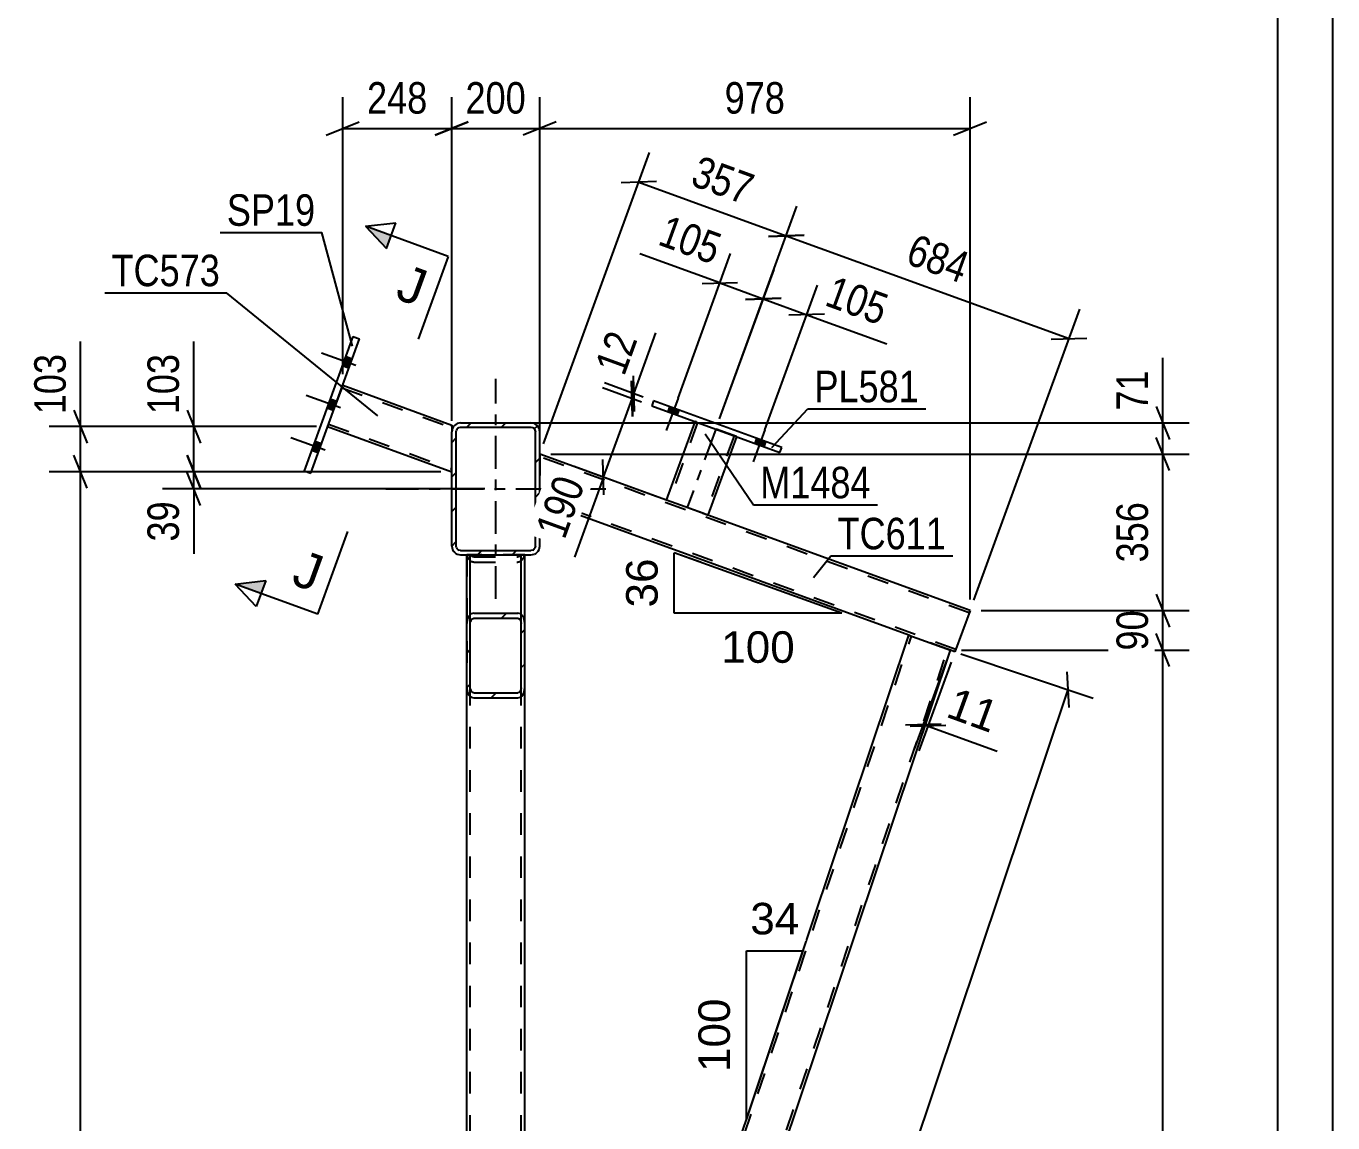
# Model space of a CAD drawing. Header units: millimetres. Extents: x -91 to 750, y -434 to 160.
# Drawn here: x 631.3 to 750, y -248.7 to -149 of the extents above; entities that cross this region are included whole.
import ezdxf

# ---------------------------------------------------------------- set-up
doc = ezdxf.new("R2010")
doc.units = ezdxf.units.MM
doc.linetypes.add('DXK_LINE_DOT2', pattern=[3.9198, 1.9599, -1.9599])
doc.linetypes.add('DXK_LINE_DOT3', pattern=[5.9187, 2.979, -0.9799, 0.9799, -0.9799])
doc.styles.add('Arial', font='ARIAL.TTF', dxfattribs={"height": 0.2})
doc.styles.add('Arial Narrow', font='ARIALN.TTF', dxfattribs={"height": 0.2})

# ---------------------------------------------------------------- blocks, each defined once
blk = doc.blocks.new('Unknown-761555327-1163')
at = {"color": 5, "linetype": 'Continuous'}
for p, q in [((750.04, -434.12), (750.04, 159.88)), ((745.04, -429.12), (745.04, 154.88))]:
    blk.add_line(p, q, dxfattribs=at)
blk = doc.blocks.new('Part-761555327-2626 - 2545')
at = {"linetype": 'Continuous'}
h = blk.add_hatch(dxfattribs=at)
h.set_pattern_fill('', scale=0.7, style=0, pattern_type=0)
h.set_pattern_definition([(45, (671.3254, -209.1295), (-1.57154, 1.57154), [])])
h.paths.add_polyline_path([(671.33, -203.29), (671.33, -209.13), (671.37, -209.49), (671.51, -209.79), (671.72, -209.99), (671.97, -210.06), (675.97, -210.06), (676.21, -209.99), (676.42, -209.79), (676.56, -209.49), (676.61, -209.13), (676.61, -203.29), (676.56, -202.93), (676.42, -202.63), (676.21, -202.43), (675.97, -202.36), (671.97, -202.36), (671.72, -202.43), (671.51, -202.63), (671.37, -202.93)])
h.paths.add_polyline_path([(671.74, -202.96), (671.84, -202.86), (671.97, -202.82), (675.97, -202.82), (676.09, -202.86), (676.19, -202.96), (676.26, -203.11), (676.29, -203.29), (676.29, -209.13), (676.26, -209.31), (676.19, -209.46), (676.09, -209.56), (675.97, -209.6), (671.97, -209.6), (671.84, -209.56), (671.74, -209.46), (671.67, -209.31), (671.65, -209.13), (671.65, -203.29), (671.67, -203.11)])
at = {"color": 2, "linetype": 'Continuous'}
for p, q in [((671.33, -203.29), (671.33, -197.06)), ((676.61, -203.29), (676.61, -197.06)), ((671.37, -202.93), (671.33, -203.29)), ((671.97, -202.36), (671.72, -202.43)), ((671.84, -202.86), (671.97, -202.82)), ((671.97, -202.36), (675.97, -202.36)), ((671.97, -202.82), (675.97, -202.82)), ((676.21, -202.43), (675.97, -202.36)), ((675.97, -202.82), (676.09, -202.86)), ((676.61, -203.29), (676.56, -202.93)), ((671.33, -209.13), (671.33, -203.29)), ((671.65, -203.29), (671.67, -203.11)), ((671.65, -209.13), (671.65, -203.29)), ((676.26, -203.11), (676.29, -203.29)), ((676.29, -209.13), (676.29, -203.29)), ((676.61, -209.13), (676.61, -203.29)), ((671.33, -209.13), (671.37, -209.49)), ((671.67, -209.31), (671.65, -209.13)), ((671.72, -209.99), (671.97, -210.06)), ((671.97, -209.6), (671.84, -209.56)), ((671.97, -209.6), (675.97, -209.6)), ((671.97, -210.06), (675.97, -210.06)), ((676.09, -209.56), (675.97, -209.6)), ((675.97, -210.06), (676.21, -209.99)), ((676.29, -209.13), (676.26, -209.31)), ((676.56, -209.49), (676.61, -209.13))]:
    blk.add_line(p, q, dxfattribs=at)
at = {"color": 7, "linetype": 'DXK_LINE_DOT2'}
for p, q in [((671.33, -197.06), (676.61, -197.06)), ((671.37, -197.14), (671.36, -197.06)), ((671.65, -209.13), (671.65, -197.06)), ((671.71, -197.06), (671.74, -197.12)), ((671.74, -197.12), (671.84, -197.22)), ((676.09, -197.22), (676.19, -197.12)), ((676.19, -197.12), (676.22, -197.06)), ((676.29, -209.13), (676.29, -197.06)), ((676.57, -197.06), (676.56, -197.14)), ((671.97, -197.72), (671.72, -197.65)), ((671.84, -197.22), (671.97, -197.25)), ((671.97, -197.25), (675.97, -197.25)), ((671.97, -197.72), (675.97, -197.72)), ((675.97, -197.25), (676.09, -197.22)), ((676.21, -197.65), (675.97, -197.72)), ((671.33, -209.13), (671.33, -203.29)), ((676.61, -209.13), (676.61, -203.29))]:
    blk.add_line(p, q, dxfattribs=at)
for centre, start, end in [((672.2, -196.95), 193.2949, 235.5336), ((675.73, -196.95), 304.4664, 346.7051)]:
    blk.add_arc(centre, 0.85, start, end, dxfattribs=at)
at = {"color": 2, "linetype": 'Continuous'}
for centre, radius, start, end in [((672.2, -203.13), 0.85, 124.4664, 166.7051), ((672.08, -203.21), 0.425, 124.4664, 166.7051), ((675.85, -203.21), 0.425, 13.2949, 55.5336), ((675.73, -203.13), 0.85, 13.2949, 55.5336), ((672.2, -209.29), 0.85, 193.2949, 235.5336), ((672.08, -209.21), 0.425, 193.2949, 235.5336), ((675.85, -209.21), 0.425, 304.4664, 346.7051), ((675.73, -209.29), 0.85, 304.4664, 346.7051)]:
    blk.add_arc(centre, radius, start, end, dxfattribs=at)
blk = doc.blocks.new('Part-761555327-2562 - 2545')
at = {"color": 2, "linetype": 'Continuous'}
for p, q in [((660.99, -177.19), (656.55, -189.41)), ((657.15, -189.63), (661.6, -177.41)), ((660.99, -177.19), (661.6, -177.41)), ((656.55, -189.41), (657.15, -189.63))]:
    blk.add_line(p, q, dxfattribs=at)
blk = doc.blocks.new('Part-761555327-2552 - 2545')
at = {"color": 2, "linetype": 'Continuous'}
for p, q in [((689.49, -192.08), (692.09, -184.95)), ((695.85, -186.32), (693.25, -193.45)), ((692.8, -193.28), (689.49, -192.08)), ((693.22, -193.44), (692.8, -193.28)), ((693.25, -193.45), (693.22, -193.44))]:
    blk.add_line(p, q, dxfattribs=at)
at = {"color": 7, "linetype": 'DXK_LINE_DOT2'}
for p, q in [((692.31, -185.03), (689.72, -192.16)), ((695.85, -186.31), (692.09, -184.94)), ((692.09, -184.94), (692.09, -184.95)), ((692.09, -184.95), (692.09, -184.94)), ((695.62, -186.23), (693.03, -193.37)), ((695.85, -186.32), (695.85, -186.31)), ((695.85, -186.31), (695.85, -186.32)), ((689.72, -192.16), (689.73, -192.17)), ((692.8, -193.28), (693.12, -193.4))]:
    blk.add_line(p, q, dxfattribs=at)
at = {"color": 7, "linetype": 'DXK_LINE_DOT3'}
blk.add_line((693.97, -185.63), (691.37, -192.76), dxfattribs=at)
blk = doc.blocks.new('Part-761555327-2563 - 2545')
at = {"color": 2, "linetype": 'Continuous'}
for p, q in [((676.61, -308.48), (711.52, -204.35)), ((711.52, -204.35), (715.28, -205.72)), ((677.97, -317.01), (715.28, -205.72))]:
    blk.add_line(p, q, dxfattribs=at)
at = {"color": 7, "linetype": 'DXK_LINE_DOT2'}
for p, q in [((676.61, -309.24), (711.75, -204.44)), ((677.97, -316.25), (715.05, -205.64)), ((676.61, -312.66), (676.61, -308.48)), ((677.17, -312.66), (676.61, -312.66)), ((677.47, -312.72), (677.17, -312.66)), ((677.17, -312.66), (677.47, -312.72)), ((677.47, -312.72), (677.17, -312.66)), ((677.17, -312.66), (677.47, -312.72)), ((677.97, -313.46), (677.9, -313.15)), ((677.9, -313.15), (677.97, -313.46)), ((677.97, -313.46), (677.9, -313.15)), ((677.9, -313.15), (677.97, -313.46)), ((677.97, -317.01), (677.97, -313.46))]:
    blk.add_line(p, q, dxfattribs=at)
blk.add_arc((677.17, -313.46), 0.8, 22.5, 67.5, dxfattribs=at)
blk.add_arc((677.17, -313.46), 0.8, 22.5, 67.5, dxfattribs=at)
blk.add_arc((677.17, -313.46), 0.8, 22.5, 67.5, dxfattribs=at)
blk.add_arc((677.17, -313.46), 0.8, 22.5, 67.5, dxfattribs=at)
blk = doc.blocks.new('Part-761555327-2582 - 2545')
at = {"color": 2, "linetype": 'Continuous'}
for p, q in [((688.31, -183.06), (688.14, -183.51)), ((688.14, -183.51), (699.79, -187.75)), ((699.96, -187.3), (688.31, -183.06)), ((699.79, -187.75), (699.96, -187.3))]:
    blk.add_line(p, q, dxfattribs=at)
blk = doc.blocks.new('Part-761555327-2648 - 2545')
at = {"color": 7, "linetype": 'DXK_LINE_DOT2'}
for p, q in [((671.33, -197.06), (676.61, -197.06)), ((671.33, -209.13), (671.33, -197.06)), ((671.65, -312.66), (671.65, -197.06)), ((676.29, -312.66), (676.29, -197.06)), ((676.61, -209.13), (676.61, -197.06)), ((671.33, -312.66), (671.33, -300.59)), ((676.61, -312.66), (676.61, -300.59)), ((671.33, -312.66), (676.61, -312.66))]:
    blk.add_line(p, q, dxfattribs=at)
at = {"color": 2, "linetype": 'Continuous'}
for p, q in [((671.33, -300.59), (671.33, -209.13)), ((676.61, -300.59), (676.61, -209.13))]:
    blk.add_line(p, q, dxfattribs=at)
blk = doc.blocks.new('Part-761555327-2589 - 2545')
at = {"linetype": 'Continuous'}
h = blk.add_hatch(dxfattribs=at)
h.set_pattern_fill('', scale=0.7, style=0, pattern_type=0)
h.set_pattern_definition([(45, (669.9654, -196.2606), (-1.57154, 1.57154), [])])
h.paths.add_polyline_path([(669.97, -185.86), (669.97, -196.26), (670.03, -196.57), (670.2, -196.83), (670.46, -197), (670.77, -197.06), (677.17, -197.06), (677.47, -197), (677.73, -196.83), (677.9, -196.57), (677.97, -196.26), (677.97, -185.86), (677.9, -185.55), (677.73, -185.29), (677.47, -185.12), (677.17, -185.06), (670.77, -185.06), (670.46, -185.12), (670.2, -185.29), (670.03, -185.55)])
h.paths.add_polyline_path([(670.48, -185.58), (670.61, -185.49), (670.77, -185.46), (677.17, -185.46), (677.32, -185.49), (677.45, -185.58), (677.53, -185.71), (677.57, -185.86), (677.57, -196.26), (677.53, -196.41), (677.45, -196.54), (677.32, -196.63), (677.17, -196.66), (670.77, -196.66), (670.61, -196.63), (670.48, -196.54), (670.4, -196.41), (670.37, -196.26), (670.37, -185.86), (670.4, -185.71)])
at = {"color": 7, "linetype": 'DXK_LINE_DOT3'}
for p, q in [((673.97, -201.06), (673.97, -181.06)), ((663.97, -191.06), (683.97, -191.06))]:
    blk.add_line(p, q, dxfattribs=at)
at = {"color": 2, "linetype": 'Continuous'}
for p, q in [((670.77, -185.06), (670.46, -185.12)), ((670.77, -185.06), (677.17, -185.06)), ((677.47, -185.12), (677.17, -185.06)), ((670.03, -185.55), (669.97, -185.86)), ((669.97, -196.26), (669.97, -185.86)), ((670.37, -185.86), (670.4, -185.71)), ((670.37, -196.26), (670.37, -185.86)), ((670.61, -185.49), (670.77, -185.46)), ((670.77, -185.46), (677.17, -185.46)), ((677.17, -185.46), (677.32, -185.49)), ((677.53, -185.71), (677.57, -185.86)), ((677.57, -196.26), (677.57, -185.86)), ((677.97, -185.86), (677.9, -185.55)), ((677.97, -196.26), (677.97, -185.86)), ((669.97, -196.26), (670.03, -196.57)), ((670.4, -196.41), (670.37, -196.26)), ((670.46, -197), (670.77, -197.06)), ((670.77, -196.66), (670.61, -196.63)), ((670.77, -196.66), (677.17, -196.66)), ((670.77, -197.06), (677.17, -197.06)), ((677.32, -196.63), (677.17, -196.66)), ((677.17, -197.06), (677.47, -197)), ((677.57, -196.26), (677.53, -196.41)), ((677.9, -196.57), (677.97, -196.26))]:
    blk.add_line(p, q, dxfattribs=at)
for centre, radius, start, end in [((670.77, -185.86), 0.8, 112.5, 157.5), ((677.17, -185.86), 0.8, 22.5, 67.5), ((670.77, -185.86), 0.4, 112.5, 157.5), ((677.17, -185.86), 0.4, 22.5, 67.5), ((670.77, -196.26), 0.8, 202.5, 247.5), ((670.77, -196.26), 0.4, 202.5, 247.5), ((677.17, -196.26), 0.4, 292.5, 337.5), ((677.17, -196.26), 0.8, 292.5, 337.5)]:
    blk.add_arc(centre, radius, start, end, dxfattribs=at)
blk = doc.blocks.new('Bolt-761555327-2608 - 2545')
at = {"linetype": 'Continuous'}
for points in [[(660.62, -180.08), (660.93, -179.25), (660.32, -179.03), (660.02, -179.86)], [(660.62, -180.08), (660.93, -179.25), (660.32, -179.03), (660.02, -179.86)], [(660.62, -180.08), (660.93, -179.25), (660.32, -179.03), (660.02, -179.86)], [(659.22, -183.93), (659.52, -183.1), (658.92, -182.89), (658.62, -183.71)], [(659.22, -183.93), (659.52, -183.1), (658.92, -182.89), (658.62, -183.71)], [(657.82, -187.78), (658.12, -186.96), (657.52, -186.74), (657.22, -187.57)], [(657.82, -187.78), (658.12, -186.96), (657.52, -186.74), (657.22, -187.57)], [(657.82, -187.78), (658.12, -186.96), (657.52, -186.74), (657.22, -187.57)]]:
    blk.add_hatch(color=1, dxfattribs=at).paths.add_polyline_path(points)
at = {"color": 1, "linetype": 'Continuous'}
for p, q in [((661.26, -179.84), (658.14, -178.71)), ((661.26, -179.84), (658.14, -178.71)), ((661.26, -179.84), (658.14, -178.71)), ((660.93, -179.25), (660.32, -179.03)), ((660.93, -179.25), (660.32, -179.03)), ((660.93, -179.25), (660.32, -179.03)), ((660.62, -180.08), (660.02, -179.86)), ((660.62, -180.08), (660.02, -179.86)), ((660.62, -180.08), (660.02, -179.86)), ((659.86, -183.7), (656.74, -182.56)), ((659.86, -183.7), (656.74, -182.56)), ((659.22, -183.93), (658.62, -183.71)), ((659.22, -183.93), (658.62, -183.71)), ((659.52, -183.1), (658.92, -182.89)), ((659.52, -183.1), (658.92, -182.89)), ((658.46, -187.55), (655.34, -186.41)), ((658.46, -187.55), (655.34, -186.41)), ((658.46, -187.55), (655.34, -186.41)), ((657.82, -187.78), (657.22, -187.57)), ((657.82, -187.78), (657.22, -187.57)), ((657.82, -187.78), (657.22, -187.57)), ((658.12, -186.96), (657.52, -186.74)), ((658.12, -186.96), (657.52, -186.74)), ((658.12, -186.96), (657.52, -186.74))]:
    blk.add_line(p, q, dxfattribs=at)
blk = doc.blocks.new('Bolt-761555327-2609 - 2545')
at = {"linetype": 'Continuous'}
for points in [[(690.6, -183.89), (689.77, -183.59), (689.61, -184.04), (690.43, -184.35)], [(698.49, -186.77), (697.67, -186.47), (697.5, -186.92), (698.33, -187.22)]]:
    blk.add_hatch(color=1, dxfattribs=at).paths.add_polyline_path(points)
at = {"color": 1, "linetype": 'Continuous'}
for p, q in [((690.53, -182.8), (689.46, -185.74)), ((689.77, -183.59), (689.61, -184.04)), ((690.6, -183.89), (690.43, -184.35)), ((698.42, -185.68), (697.35, -188.61)), ((697.67, -186.47), (697.5, -186.92)), ((698.49, -186.77), (698.33, -187.22))]:
    blk.add_line(p, q, dxfattribs=at)
blk = doc.blocks.new('Bolt-761555327-2610 - 2545')
at = {"linetype": 'Continuous'}
for points in [[(690.6, -183.89), (689.77, -183.59), (689.61, -184.04), (690.43, -184.35)], [(698.49, -186.77), (697.67, -186.47), (697.5, -186.92), (698.33, -187.22)]]:
    blk.add_hatch(color=1, dxfattribs=at).paths.add_polyline_path(points)
at = {"color": 1, "linetype": 'Continuous'}
for p, q in [((690.53, -182.8), (689.46, -185.74)), ((689.77, -183.59), (689.61, -184.04)), ((690.6, -183.89), (690.43, -184.35)), ((698.42, -185.68), (697.35, -188.61)), ((697.67, -186.47), (697.5, -186.92)), ((698.49, -186.77), (698.33, -187.22))]:
    blk.add_line(p, q, dxfattribs=at)
blk = doc.blocks.new('Part-761555327-2621 - 2545')
at = {"color": 2, "linetype": 'Continuous'}
for p, q in [((689.49, -192.08), (677.97, -187.89)), ((711.52, -204.35), (677.97, -192.14)), ((717.07, -202.12), (693.25, -193.45)), ((717.07, -202.12), (715.7, -205.88)), ((715.7, -205.88), (715.28, -205.72))]:
    blk.add_line(p, q, dxfattribs=at)
at = {"color": 7, "linetype": 'DXK_LINE_DOT2'}
for p, q in [((677.97, -187.89), (677.97, -192.14)), ((716.99, -202.34), (677.97, -188.14)), ((715.78, -205.65), (677.97, -191.89)), ((693.25, -193.45), (689.49, -192.08)), ((717.02, -202.25), (717.07, -202.12)), ((715.28, -205.72), (711.52, -204.35))]:
    blk.add_line(p, q, dxfattribs=at)
blk = doc.blocks.new('Part-761555327-2623 - 2545')
at = {"color": 7, "linetype": 'DXK_LINE_DOT2'}
for p, q in [((676.61, -197.06), (671.33, -197.06)), ((671.33, -197.06), (671.33, -207.28)), ((671.36, -197.06), (671.37, -197.14)), ((671.65, -207.28), (671.65, -197.06)), ((671.74, -197.12), (671.71, -197.06)), ((671.84, -197.22), (671.74, -197.12)), ((676.19, -197.12), (676.09, -197.22)), ((676.22, -197.06), (676.19, -197.12)), ((676.29, -207.28), (676.29, -197.06)), ((676.56, -197.14), (676.57, -197.06)), ((676.61, -207.28), (676.61, -197.06)), ((671.72, -197.65), (671.97, -197.72)), ((671.97, -197.25), (671.84, -197.22)), ((671.97, -197.25), (675.97, -197.25)), ((671.97, -197.72), (675.97, -197.72)), ((676.09, -197.22), (675.97, -197.25)), ((675.97, -197.72), (676.21, -197.65))]:
    blk.add_line(p, q, dxfattribs=at)
for centre, start, end in [((672.2, -196.95), 193.2949, 235.5336), ((675.73, -196.95), 304.4664, 346.7051)]:
    blk.add_arc(centre, 0.85, start, end, dxfattribs=at)
blk = doc.blocks.new('Part-761555327-2655 - 2545')
at = {"color": 7, "linetype": 'DXK_LINE_DOT2'}
for p, q in [((660.06, -181.64), (658.69, -185.4)), ((659.98, -181.86), (669.97, -185.5)), ((658.77, -185.17), (669.97, -189.25)), ((669.97, -185.39), (669.97, -185.25)), ((669.97, -189.5), (669.97, -185.86))]:
    blk.add_line(p, q, dxfattribs=at)
at = {"color": 2, "linetype": 'Continuous'}
for p, q in [((660.06, -181.64), (669.97, -185.25)), ((669.97, -185.25), (669.97, -185.28)), ((658.69, -185.4), (669.97, -189.5)), ((669.97, -185.28), (669.97, -185.39)), ((669.97, -185.39), (669.97, -185.86))]:
    blk.add_line(p, q, dxfattribs=at)
blk = doc.blocks.new('StraightDimension-761555327-2999 - 2545')
at = {"color": 7, "linetype": 'Continuous'}
for p, q in [((686.3, -181.24), (686.4, -184.47)), ((687.2, -183.17), (683.67, -181.88)), ((683.75, -189.99), (686.35, -182.86)), ((683.8, -191.61), (683.7, -188.38)), ((688.55, -191.74), (681.08, -189.02))]:
    blk.add_line(p, q, dxfattribs=at)
at = {"color": 0}
blk.add_wipeout([(682.87, -190.23), (678.92, -188.79), (676.64, -195.07), (680.58, -196.51)], dxfattribs=at)
at = {"color": 7, "linetype": 'Continuous'}
blk.add_line((683.75, -189.99), (681.11, -197.26), dxfattribs=at)
blk.add_line((683.75, -189.99), (681.11, -197.26), dxfattribs=at)
at = {"color": 3, "style": 'Arial Narrow'}
blk.add_text('190', height=2.863, rotation=69.9983, dxfattribs=at).set_placement((680.22, -195.74))
blk = doc.blocks.new('StraightDimension-761555327-2871 - 2545')
at = {"color": 7, "linetype": 'Continuous'}
for p, q in [((646.53, -185.4), (646.53, -177.66)), ((646.53, -185.4), (646.53, -177.66)), ((645.93, -183.9), (647.13, -186.9)), ((657.69, -185.4), (643.68, -185.4)), ((646.53, -189.5), (646.53, -185.4)), ((647.13, -191), (645.93, -188)), ((668.97, -189.5), (643.68, -189.5))]:
    blk.add_line(p, q, dxfattribs=at)
at = {"color": 0}
blk.add_wipeout([(645.78, -178.19), (641.58, -178.19), (641.58, -184.87), (645.78, -184.87)], dxfattribs=at)
at = {"color": 3, "style": 'Arial Narrow'}
blk.add_text('103', height=2.863, rotation=90.0002, dxfattribs=at).set_placement((645.18, -184.27))
blk = doc.blocks.new('StraightDimension-761555327-2923 - 2545')
at = {"color": 7, "linetype": 'Continuous'}
for p, q in [((669.97, -184.86), (669.97, -155.44)), ((677.97, -186.89), (677.97, -155.44)), ((668.47, -158.89), (671.47, -157.69)), ((679.47, -157.69), (676.47, -158.89)), ((669.97, -158.29), (677.97, -158.29))]:
    blk.add_line(p, q, dxfattribs=at)
at = {"color": 0}
blk.add_wipeout([(677.31, -157.54), (677.31, -153.34), (670.62, -153.34), (670.62, -157.54)], dxfattribs=at)
at = {"color": 3, "style": 'Arial Narrow'}
blk.add_text('200', height=2.863, dxfattribs=at).set_placement((671.22, -156.94))
blk = doc.blocks.new('StraightDimension-761555327-2776 - 2545')
at = {"color": 7, "linetype": 'Continuous'}
for p, q in [((734.59, -185.06), (734.59, -179.15)), ((734.59, -185.06), (734.59, -179.15)), ((733.99, -183.56), (735.19, -186.56)), ((674.97, -185.06), (736.99, -185.06)), ((734.59, -187.89), (734.59, -185.06)), ((735.19, -189.39), (733.99, -186.39)), ((678.97, -187.89), (736.99, -187.89))]:
    blk.add_line(p, q, dxfattribs=at)
at = {"color": 0}
blk.add_wipeout([(733.84, -179.68), (729.64, -179.68), (729.64, -184.54), (733.84, -184.54)], dxfattribs=at)
at = {"color": 3, "style": 'Arial Narrow'}
blk.add_text('71', height=2.863, rotation=90.0002, dxfattribs=at).set_placement((733.24, -183.94))
blk = doc.blocks.new('StraightDimension-761555327-2736 - 2545')
at = {"color": 7, "linetype": 'Continuous'}
for p, q in [((735.19, -207.22), (733.99, -204.22)), ((716.28, -205.72), (736.99, -205.72)), ((734.59, -312.66), (734.59, -205.72)), ((733.99, -311.16), (735.19, -314.16)), ((674.97, -312.66), (736.99, -312.66))]:
    blk.add_line(p, q, dxfattribs=at)
at = {"color": 0}
blk.add_wipeout([(733.84, -254.94), (729.64, -254.94), (729.64, -263.45), (733.84, -263.45)], dxfattribs=at)
at = {"color": 3, "style": 'Arial Narrow'}
blk.add_text('2673', height=2.863, rotation=90.0002, dxfattribs=at).set_placement((733.24, -262.85))
blk = doc.blocks.new('StraightDimension-761555327-2751 - 2545')
at = {"color": 7, "linetype": 'Continuous'}
for p, q in [((733.99, -200.62), (735.19, -203.62)), ((718.07, -202.12), (736.99, -202.12)), ((734.59, -205.72), (734.59, -202.12)), ((735.19, -207.22), (733.99, -204.22)), ((716.28, -205.72), (736.99, -205.72))]:
    blk.add_line(p, q, dxfattribs=at)
at = {"color": 0}
blk.add_wipeout([(733.84, -201.49), (729.64, -201.49), (729.64, -206.35), (733.84, -206.35)], dxfattribs=at)
at = {"color": 3, "style": 'Arial Narrow'}
blk.add_text('90', height=2.863, rotation=90.0002, dxfattribs=at).set_placement((733.24, -205.75))
blk = doc.blocks.new('StraightDimension-761555327-2687 - 2545')
at = {"color": 7, "linetype": 'Continuous'}
for p, q in [((716.23, -206.04), (728.26, -210.08)), ((726.08, -210.93), (725.9, -207.7)), ((688.67, -320.6), (725.99, -209.31)), ((678.91, -317.33), (690.95, -321.36)), ((688.58, -318.99), (688.76, -322.21))]:
    blk.add_line(p, q, dxfattribs=at)
at = {"color": 0}
blk.add_wipeout([(708.22, -259.93), (704.24, -258.6), (701.03, -268.17), (705.01, -269.5)], dxfattribs=at)
at = {"color": 3, "style": 'Arial'}
blk.add_text('2934', height=2.865, rotation=71.465, dxfattribs=at).set_placement((704.64, -268.74))
blk = doc.blocks.new('StraightDimension-761555327-2991 - 2545')
at = {"color": 7, "linetype": 'Continuous'}
for p, q in [((687.37, -182.72), (683.84, -181.43)), ((686.4, -184.47), (686.3, -181.24)), ((686.46, -180.79), (686.56, -184.02)), ((687.2, -183.17), (683.67, -181.88)), ((686.35, -182.86), (686.51, -182.41))]:
    blk.add_line(p, q, dxfattribs=at)
at = {"color": 0}
blk.add_wipeout([(687.65, -177.09), (683.7, -175.66), (682.04, -180.22), (685.99, -181.66)], dxfattribs=at)
at = {"color": 7, "linetype": 'Continuous'}
blk.add_line((686.51, -182.41), (688.53, -176.86), dxfattribs=at)
blk.add_line((686.51, -182.41), (688.53, -176.86), dxfattribs=at)
at = {"color": 3, "style": 'Arial Narrow'}
blk.add_text('12', height=2.863, rotation=69.9983, dxfattribs=at).set_placement((685.63, -180.89))
blk = doc.blocks.new('StraightDimension-761555327-2853 - 2545')
at = {"color": 7, "linetype": 'Continuous'}
for p, q in [((636.84, -191), (635.64, -188)), ((668.97, -189.5), (633.39, -189.5)), ((636.24, -324.66), (636.24, -189.5)), ((635.64, -323.16), (636.84, -326.16)), ((672.97, -324.66), (633.39, -324.66))]:
    blk.add_line(p, q, dxfattribs=at)
at = {"color": 0}
blk.add_wipeout([(635.49, -252.83), (631.29, -252.83), (631.29, -261.34), (635.49, -261.34)], dxfattribs=at)
at = {"color": 3, "style": 'Arial Narrow'}
blk.add_text('3379', height=2.863, rotation=90.0002, dxfattribs=at).set_placement((634.89, -260.74))
blk = doc.blocks.new('AngleDimension-761555327-2684 - 2545')
at = {"color": 7, "linetype": 'Continuous'}
for p, q in [((692.57, -197.73), (690.18, -196.87)), ((690.18, -202.37), (690.18, -196.87)), ((705.41, -202.37), (690.18, -196.87)), ((705.41, -202.37), (690.18, -202.37))]:
    blk.add_line(p, q, dxfattribs=at)
at = {"color": 0}
for points in [[(689.27, -196.8), (685.07, -196.8), (685.07, -202.44), (689.27, -202.44)], [(701.73, -207.47), (701.73, -203.27), (693.86, -203.27), (693.86, -207.47)]]:
    blk.add_wipeout(points, dxfattribs=at)
at = {"color": 3, "style": 'Arial'}
blk.add_text('36', height=2.865, rotation=90.0002, dxfattribs=at).set_placement((688.68, -201.84))
blk.add_text('100', height=2.865, dxfattribs=at).set_placement((694.46, -206.87))
blk = doc.blocks.new('AngleDimension-761555327-2706 - 2545')
at = {"color": 7, "linetype": 'Continuous'}
for p, q in [((696.75, -233.06), (701.9, -233.06)), ((696.75, -248.42), (701.9, -233.06)), ((696.75, -248.42), (696.75, -233.06)), ((701.59, -233.96), (701.9, -233.06))]:
    blk.add_line(p, q, dxfattribs=at)
at = {"color": 0}
for points in [[(702.14, -232.16), (702.14, -227.96), (696.5, -227.96), (696.5, -232.16)], [(695.85, -236.8), (691.65, -236.8), (691.65, -244.67), (695.85, -244.67)]]:
    blk.add_wipeout(points, dxfattribs=at)
at = {"color": 3, "style": 'Arial'}
blk.add_text('34', height=2.865, dxfattribs=at).set_placement((697.1, -231.56))
blk.add_text('100', height=2.865, rotation=90.0002, dxfattribs=at).set_placement((695.25, -244.07))
blk = doc.blocks.new('StraightDimension-761555327-2767 - 2545')
at = {"color": 7, "linetype": 'Continuous'}
for p, q in [((735.19, -189.39), (733.99, -186.39)), ((678.97, -187.89), (736.99, -187.89)), ((734.59, -202.12), (734.59, -187.89)), ((733.99, -200.62), (735.19, -203.62)), ((718.07, -202.12), (736.99, -202.12))]:
    blk.add_line(p, q, dxfattribs=at)
at = {"color": 0}
blk.add_wipeout([(733.84, -191.66), (729.64, -191.66), (729.64, -198.34), (733.84, -198.34)], dxfattribs=at)
at = {"color": 3, "style": 'Arial Narrow'}
blk.add_text('356', height=2.863, rotation=90.0002, dxfattribs=at).set_placement((733.24, -197.74))
blk = doc.blocks.new('StraightDimension-761555327-2945 - 2545')
at = {"color": 7, "linetype": 'Continuous'}
for p, q in [((694.31, -184.69), (701.34, -165.37)), ((701.98, -168), (698.75, -168.1)), ((700.37, -168.05), (726.07, -177.4)), ((717.41, -201.18), (727.04, -174.72)), ((724.45, -177.45), (727.68, -177.35))]:
    blk.add_line(p, q, dxfattribs=at)
at = {"color": 0}
blk.add_wipeout([(716.61, -173.16), (718.05, -169.22), (711.77, -166.93), (710.33, -170.88)], dxfattribs=at)
at = {"color": 3, "style": 'Arial Narrow'}
blk.add_text('684', height=2.863, rotation=-20.002, dxfattribs=at).set_placement((711.1, -170.52))
blk = doc.blocks.new('StraightDimension-761555327-2828 - 2545')
at = {"color": 7, "linetype": 'Continuous'}
for p, q in [((714.94, -206.66), (712, -214.73)), ((715.36, -206.82), (712.42, -214.88)), ((711.21, -212.52), (714.44, -212.42)), ((712.82, -212.47), (713.25, -212.62)), ((714.86, -212.57), (711.63, -212.67))]:
    blk.add_line(p, q, dxfattribs=at)
at = {"color": 0}
blk.add_wipeout([(719.3, -214.03), (720.74, -210.08), (715.43, -208.15), (714, -212.1)], dxfattribs=at)
at = {"color": 7, "linetype": 'Continuous'}
blk.add_line((713.25, -212.62), (719.54, -214.91), dxfattribs=at)
blk.add_line((713.25, -212.62), (719.54, -214.91), dxfattribs=at)
at = {"color": 3, "style": 'Arial'}
blk.add_text('11', height=2.865, rotation=-20.002, dxfattribs=at).set_placement((714.76, -211.74))
blk = doc.blocks.new('StraightDimension-761555327-2861 - 2545')
at = {"color": 7, "linetype": 'Continuous'}
for p, q in [((636.24, -185.4), (636.24, -177.66)), ((636.24, -185.4), (636.24, -177.66)), ((635.64, -183.9), (636.84, -186.9)), ((657.69, -185.4), (633.39, -185.4)), ((636.24, -189.5), (636.24, -185.4)), ((636.84, -191), (635.64, -188)), ((668.97, -189.5), (633.39, -189.5))]:
    blk.add_line(p, q, dxfattribs=at)
at = {"color": 0}
blk.add_wipeout([(635.49, -178.19), (631.29, -178.19), (631.29, -184.87), (635.49, -184.87)], dxfattribs=at)
at = {"color": 3, "style": 'Arial Narrow'}
blk.add_text('103', height=2.863, rotation=90.0002, dxfattribs=at).set_placement((634.89, -184.27))
blk = doc.blocks.new('StraightDimension-761555327-2888 - 2545')
at = {"color": 7, "linetype": 'Continuous'}
for p, q in [((645.93, -188), (647.13, -191)), ((668.97, -189.5), (643.68, -189.5)), ((647.13, -192.56), (645.93, -189.56)), ((646.53, -191.06), (646.53, -189.5)), ((672.97, -191.06), (643.68, -191.06)), ((646.53, -191.06), (646.53, -196.97)), ((646.53, -191.06), (646.53, -196.97))]:
    blk.add_line(p, q, dxfattribs=at)
at = {"color": 0}
blk.add_wipeout([(645.78, -191.59), (641.58, -191.59), (641.58, -196.44), (645.78, -196.44)], dxfattribs=at)
at = {"color": 3, "style": 'Arial Narrow'}
blk.add_text('39', height=2.863, rotation=90.0002, dxfattribs=at).set_placement((645.18, -195.84))
blk = doc.blocks.new('StraightDimension-761555327-2977 - 2545')
at = {"color": 7, "linetype": 'Continuous'}
for p, q in [((690.53, -182.8), (695.31, -169.66)), ((694.31, -184.69), (699.26, -171.1)), ((692.72, -172.39), (695.95, -172.29)), ((694.33, -172.34), (698.28, -173.78)), ((699.9, -173.73), (696.67, -173.83))]:
    blk.add_line(p, q, dxfattribs=at)
at = {"color": 0}
blk.add_wipeout([(694.1, -171.46), (695.53, -167.51), (689.25, -165.23), (687.82, -169.17)], dxfattribs=at)
at = {"color": 7, "linetype": 'Continuous'}
blk.add_line((694.33, -172.34), (687.07, -169.7), dxfattribs=at)
blk.add_line((694.33, -172.34), (687.07, -169.7), dxfattribs=at)
at = {"color": 3, "style": 'Arial Narrow'}
blk.add_text('105', height=2.863, rotation=-20.002, dxfattribs=at).set_placement((688.59, -168.81))
blk = doc.blocks.new('StraightDimension-761555327-2913 - 2545')
at = {"color": 7, "linetype": 'Continuous'}
for p, q in [((677.97, -186.89), (677.97, -155.44)), ((717.07, -201.12), (717.07, -155.44)), ((679.47, -157.69), (676.47, -158.89)), ((715.57, -158.89), (718.57, -157.69)), ((677.97, -158.29), (717.07, -158.29))]:
    blk.add_line(p, q, dxfattribs=at)
at = {"color": 0}
blk.add_wipeout([(700.86, -157.54), (700.86, -153.34), (694.17, -153.34), (694.17, -157.54)], dxfattribs=at)
at = {"color": 3, "style": 'Arial Narrow'}
blk.add_text('978', height=2.863, dxfattribs=at).set_placement((694.77, -156.94))
blk = doc.blocks.new('StraightDimension-761555327-2933 - 2545')
at = {"color": 7, "linetype": 'Continuous'}
for p, q in [((660.06, -180.64), (660.06, -155.44)), ((669.97, -184.86), (669.97, -155.44)), ((658.56, -158.89), (661.56, -157.69)), ((671.47, -157.69), (668.47, -158.89)), ((660.06, -158.29), (669.97, -158.29))]:
    blk.add_line(p, q, dxfattribs=at)
at = {"color": 0}
blk.add_wipeout([(668.35, -157.54), (668.35, -153.34), (661.67, -153.34), (661.67, -157.54)], dxfattribs=at)
at = {"color": 3, "style": 'Arial Narrow'}
blk.add_text('248', height=2.863, dxfattribs=at).set_placement((662.27, -156.94))
blk = doc.blocks.new('StraightDimension-761555327-2954 - 2545')
at = {"color": 7, "linetype": 'Continuous'}
for p, q in [((678.31, -186.95), (687.94, -160.49)), ((688.58, -163.12), (685.35, -163.22)), ((686.96, -163.17), (700.37, -168.05)), ((694.31, -184.69), (701.34, -165.37)), ((698.75, -168.1), (701.98, -168))]:
    blk.add_line(p, q, dxfattribs=at)
at = {"color": 0}
blk.add_wipeout([(697.06, -166.05), (698.5, -162.1), (692.22, -159.81), (690.78, -163.76)], dxfattribs=at)
at = {"color": 3, "style": 'Arial Narrow'}
blk.add_text('357', height=2.863, rotation=-20.002, dxfattribs=at).set_placement((691.55, -163.4))
blk = doc.blocks.new('StraightDimension-761555327-2965 - 2545')
at = {"color": 7, "linetype": 'Continuous'}
for p, q in [((694.31, -184.69), (699.26, -171.1)), ((698.42, -185.68), (703.2, -172.54)), ((696.67, -173.83), (699.9, -173.73)), ((698.28, -173.78), (702.23, -175.22)), ((703.84, -175.17), (700.61, -175.27))]:
    blk.add_line(p, q, dxfattribs=at)
at = {"color": 0}
blk.add_wipeout([(709.26, -176.98), (710.7, -173.03), (704.41, -170.74), (702.98, -174.69)], dxfattribs=at)
at = {"color": 7, "linetype": 'Continuous'}
blk.add_line((702.23, -175.22), (709.5, -177.86), dxfattribs=at)
blk.add_line((702.23, -175.22), (709.5, -177.86), dxfattribs=at)
at = {"color": 3, "style": 'Arial Narrow'}
blk.add_text('105', height=2.863, rotation=-20.002, dxfattribs=at).set_placement((703.75, -174.33))
blk = doc.blocks.new('Mark-761555327-2548 - 2545')
at = {"color": 30, "linetype": 'Continuous'}
for p, q in [((692.99, -186.05), (697.4, -192.51)), ((697.4, -192.51), (708.65, -192.51))]:
    blk.add_line(p, q, dxfattribs=at)
at = {"color": 0}
blk.add_wipeout([(708.05, -191.91), (708.05, -188.91), (698, -188.91), (698, -191.91)], dxfattribs=at)
blk.add_wipeout([(708.05, -191.91), (708.05, -188.91), (698, -188.91), (698, -191.91)], dxfattribs=at)
at = {"color": 3, "style": 'Arial Narrow'}
blk.add_text('M1484', height=2.863, dxfattribs=at).set_placement((698, -191.91))
blk = doc.blocks.new('Mark-761555327-2558 - 2545')
at = {"color": 30, "linetype": 'Continuous'}
for p in [(648.93, -167.74), (660.94, -178.08)]:
    blk.add_line(p, (658.16, -167.74), dxfattribs=at)
at = {"color": 0}
blk.add_wipeout([(657.56, -167.14), (657.56, -164.14), (649.53, -164.14), (649.53, -167.14)], dxfattribs=at)
blk.add_wipeout([(657.56, -167.14), (657.56, -164.14), (649.53, -164.14), (649.53, -167.14)], dxfattribs=at)
at = {"color": 3, "style": 'Arial Narrow'}
blk.add_text('SP19', height=2.863, dxfattribs=at).set_placement((649.53, -167.14))
blk = doc.blocks.new('Mark-761555327-2617 - 2545')
at = {"color": 30, "linetype": 'Continuous'}
for p, q in [((702.85, -199.11), (704.43, -197.15)), ((704.43, -197.15), (715.49, -197.15))]:
    blk.add_line(p, q, dxfattribs=at)
at = {"color": 0}
blk.add_wipeout([(714.89, -196.55), (714.89, -193.55), (705.03, -193.55), (705.03, -196.55)], dxfattribs=at)
blk.add_wipeout([(714.89, -196.55), (714.89, -193.55), (705.03, -193.55), (705.03, -196.55)], dxfattribs=at)
at = {"color": 3, "style": 'Arial Narrow'}
blk.add_text('TC611', height=2.863, dxfattribs=at).set_placement((705.03, -196.55))
blk = doc.blocks.new('Mark-761555327-2651 - 2545')
at = {"color": 30, "linetype": 'Continuous'}
for p in [(638.45, -173.23), (663.24, -184.43)]:
    blk.add_line(p, (649.51, -173.23), dxfattribs=at)
at = {"color": 0}
blk.add_wipeout([(648.91, -172.63), (648.91, -169.63), (639.05, -169.63), (639.05, -172.63)], dxfattribs=at)
blk.add_wipeout([(648.91, -172.63), (648.91, -169.63), (639.05, -169.63), (639.05, -172.63)], dxfattribs=at)
at = {"color": 3, "style": 'Arial Narrow'}
blk.add_text('TC573', height=2.863, dxfattribs=at).set_placement((639.05, -172.63))
blk = doc.blocks.new('SectionMark-761555327-3049 - 2545')
at = {"linetype": 'Continuous'}
for points in [[(664.48, -168.04), (664.05, -169.21), (662.13, -167.18)], [(653.06, -199.4), (652.63, -200.57), (650.29, -199.72)]]:
    blk.add_hatch(color=6, dxfattribs=at).paths.add_polyline_path(points)
at = {"color": 6, "linetype": 'Continuous'}
for p, q in [((662.13, -167.18), (664.9, -166.86)), ((662.13, -167.18), (664.05, -169.21)), ((664.05, -169.21), (664.9, -166.86)), ((650.29, -199.72), (653.06, -199.4)), ((653.06, -199.4), (652.21, -201.75)), ((652.21, -201.75), (650.29, -199.72))]:
    blk.add_line(p, q, dxfattribs=at)
at = {"color": 0, "linetype": 'Continuous'}
for points in [[(666.91, -174.51), (668.11, -171.22), (665.91, -170.42), (664.71, -173.71)], [(657.46, -200.47), (658.66, -197.18), (656.46, -196.38), (655.27, -199.67)]]:
    blk.add_wipeout(points, dxfattribs=at)
at = {"color": 6, "linetype": 'Continuous'}
for p, q in [((669.64, -169.92), (662.13, -167.18)), ((669.64, -169.92), (666.91, -177.44)), ((657.8, -202.45), (660.54, -194.94)), ((657.8, -202.45), (650.29, -199.72))]:
    blk.add_line(p, q, dxfattribs=at)
at = {"color": 3, "linetype": 'Continuous', "style": 'Arial'}
for p in [(664.71, -173.71), (655.27, -199.67)]:
    blk.add_text('J', height=3.34, rotation=-20.002, dxfattribs=at).set_placement(p)
blk = doc.blocks.new('Mark-761555327-21586 - 2545')
at = {"color": 30, "linetype": 'Continuous'}
for p, q in [((699.07, -187.3), (702.33, -183.78)), ((702.33, -183.78), (713.04, -183.78))]:
    blk.add_line(p, q, dxfattribs=at)
at = {"color": 0}
blk.add_wipeout([(712.44, -183.18), (712.44, -180.18), (702.93, -180.18), (702.93, -183.18)], dxfattribs=at)
blk.add_wipeout([(712.44, -183.18), (712.44, -180.18), (702.93, -180.18), (702.93, -183.18)], dxfattribs=at)
at = {"color": 3, "style": 'Arial Narrow'}
blk.add_text('PL581', height=2.863, dxfattribs=at).set_placement((702.93, -183.18))

msp = doc.modelspace()

# ---------------------------------------------------------------- block references
for name in ['Unknown-761555327-1163', 'Part-761555327-2562 - 2545', 'Bolt-761555327-2608 - 2545', 'Part-761555327-2655 - 2545', 'Part-761555327-2589 - 2545', 'Bolt-761555327-2609 - 2545', 'Bolt-761555327-2610 - 2545', 'Part-761555327-2582 - 2545', 'Part-761555327-2552 - 2545', 'Part-761555327-2621 - 2545', 'Part-761555327-2626 - 2545', 'Part-761555327-2648 - 2545', 'Part-761555327-2623 - 2545', 'Part-761555327-2563 - 2545']:
    msp.add_blockref(name, (0, 0))

# ---------------------------------------------------------------- next in the draw order: block references
for name in ['StraightDimension-761555327-2871 - 2545', 'StraightDimension-761555327-2999 - 2545', 'StraightDimension-761555327-2736 - 2545']:
    msp.add_blockref(name, (0, 0))

# ---------------------------------------------------------------- next in the draw order: block references
for name in ['StraightDimension-761555327-2923 - 2545', 'StraightDimension-761555327-2853 - 2545', 'StraightDimension-761555327-2751 - 2545']:
    msp.add_blockref(name, (0, 0))

# ---------------------------------------------------------------- next in the draw order: block references
for name in ['StraightDimension-761555327-2861 - 2545', 'StraightDimension-761555327-2776 - 2545', 'StraightDimension-761555327-2687 - 2545']:
    msp.add_blockref(name, (0, 0))

# ---------------------------------------------------------------- next in the draw order: block references
for name in ['StraightDimension-761555327-2933 - 2545', 'StraightDimension-761555327-2991 - 2545', 'StraightDimension-761555327-2888 - 2545', 'AngleDimension-761555327-2684 - 2545', 'StraightDimension-761555327-2828 - 2545', 'AngleDimension-761555327-2706 - 2545']:
    msp.add_blockref(name, (0, 0))

# ---------------------------------------------------------------- next in the draw order: block references
for name in ['Mark-761555327-2558 - 2545', 'StraightDimension-761555327-2767 - 2545']:
    msp.add_blockref(name, (0, 0))

# ---------------------------------------------------------------- next in the draw order: block references
for name in ['StraightDimension-761555327-2945 - 2545', 'Mark-761555327-2651 - 2545']:
    msp.add_blockref(name, (0, 0))

# ---------------------------------------------------------------- next in the draw order: block references
for name in ['StraightDimension-761555327-2977 - 2545', 'SectionMark-761555327-3049 - 2545']:
    msp.add_blockref(name, (0, 0))

# ---------------------------------------------------------------- next in the draw order: block references
msp.add_blockref('StraightDimension-761555327-2913 - 2545', (0, 0))

# ---------------------------------------------------------------- next in the draw order: block references
for name in ['StraightDimension-761555327-2954 - 2545', 'Mark-761555327-2617 - 2545']:
    msp.add_blockref(name, (0, 0))

# ---------------------------------------------------------------- next in the draw order: block references
msp.add_blockref('StraightDimension-761555327-2965 - 2545', (0, 0))

# ---------------------------------------------------------------- next in the draw order: block references
msp.add_blockref('Mark-761555327-2548 - 2545', (0, 0))

# ---------------------------------------------------------------- next in the draw order: block references
msp.add_blockref('Mark-761555327-21586 - 2545', (0, 0))

doc.saveas('drawing.dxf')
